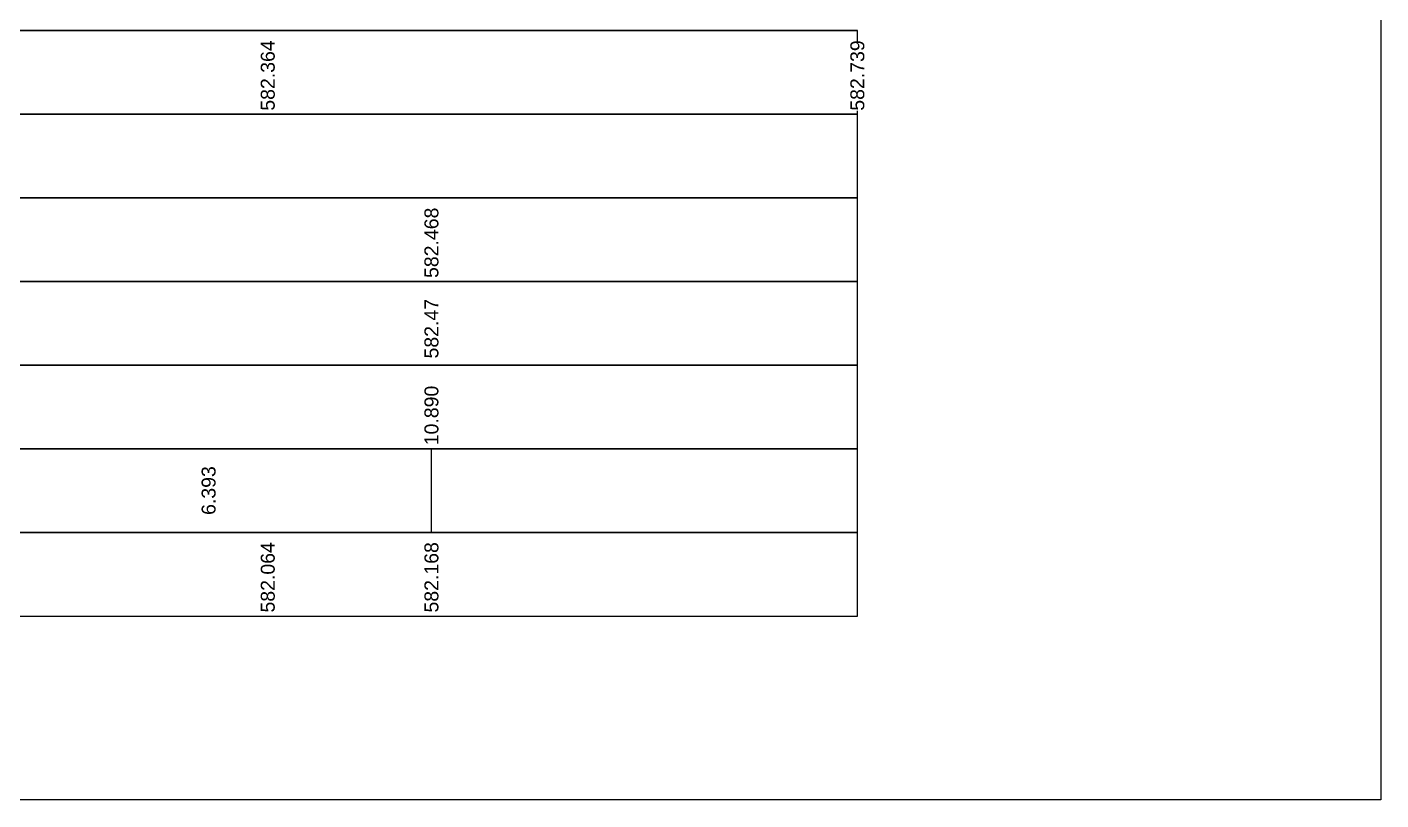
# Model space of a CAD drawing. Header units: millimetres. Extents: x 2762 to 3076, y 916 to 3305.
# Drawn here: x 2827.14 to 2846.56, y 1549.65 to 1560.73 of the extents above; entities that cross this region are included whole.
import ezdxf

# ---------------------------------------------------------------- set-up
doc = ezdxf.new("R2010")
doc.units = ezdxf.units.MM
doc.header["$LTSCALE"] = 2
doc.styles.add('C3D_Profil_Travers', font='romans.shx')

msp = doc.modelspace()

# ---------------------------------------------------------------- linework, layer by layer
at = {"color": 7, "linetype": 'Continuous', "lineweight": -3}
for p, q in [((2805.054, 1560.684), (2839.056, 1560.684)), ((2832.945, 1553.484), (2832.945, 1554.684))]:
    msp.add_line(p, q, dxfattribs=at)
for points in [[(2805.054, 1559.484), (2839.056, 1559.484), (2839.056, 1560.684), (2805.054, 1560.684)], [(2805.054, 1558.284), (2839.056, 1558.284), (2839.056, 1559.484), (2805.054, 1559.484)], [(2805.054, 1557.084), (2839.056, 1557.084), (2839.056, 1558.284), (2805.054, 1558.284)], [(2805.054, 1555.884), (2839.056, 1555.884), (2839.056, 1557.084), (2805.054, 1557.084)], [(2805.054, 1554.684), (2839.056, 1554.684), (2839.056, 1555.884), (2805.054, 1555.884)], [(2805.054, 1553.484), (2839.056, 1553.484), (2839.056, 1554.684), (2805.054, 1554.684)], [(2805.054, 1552.284), (2839.056, 1552.284), (2839.056, 1553.484), (2805.054, 1553.484)]]:
    msp.add_3dface(points, dxfattribs=at)

# ---------------------------------------------------------------- texts
at = {"color": 7, "linetype": 'Continuous', "lineweight": -3, "char_height": 0.2, "rotation": 90, "style": 'C3D_Profil_Travers'}
for s, insert, attachment_point in [('{\\fArial|b0|i0|c0|p34;582.47}', (2832.945, 1555.979), 4), ('{\\fArial|b0|i0|c0|p34;6.393}', (2829.748, 1554.084), 5)]:
    msp.add_mtext(s, dxfattribs=dict(at, insert=insert, attachment_point=attachment_point))

# ---------------------------------------------------------------- next in the draw order: texts
at = {"color": 7, "linetype": 'Continuous', "lineweight": -3, "char_height": 0.2, "attachment_point": 4, "rotation": 90, "style": 'C3D_Profil_Travers', "bg_fill": 3, "box_fill_scale": 1.000375, "bg_fill_color": 256, "bg_fill_true_color": 13158600, "bg_fill_transparency": 0}
for s, insert, width in [('{\\fArial|b0|i0|c0|p34;582.364}', (2830.597, 1559.534), 0.99471), ('{\\fArial|b0|i0|c0|p34;582.739}', (2839.055, 1559.534), 0.99595), ('{\\fArial|b0|i0|c0|p34;582.468}', (2832.945, 1557.134), 0.99595), ('{\\fArial|b0|i0|c0|p34;\\C256;10.890}', (2832.945, 1554.734), 0.81889), ('{\\fArial|b0|i0|c0|p34;582.064}', (2830.597, 1552.334), 0.99471), ('{\\fArial|b0|i0|c0|p34;582.168}', (2832.945, 1552.334), 0.99595)]:
    msp.add_mtext(s, dxfattribs=dict(at, insert=insert, width=width))

# ---------------------------------------------------------------- next in the draw order: linework, layer by layer
msp.add_lwpolyline([(2797.565, 1579.145), (2846.565, 1579.145), (2846.565, 1549.645), (2797.565, 1549.645)], close=True)

doc.saveas('drawing.dxf')
